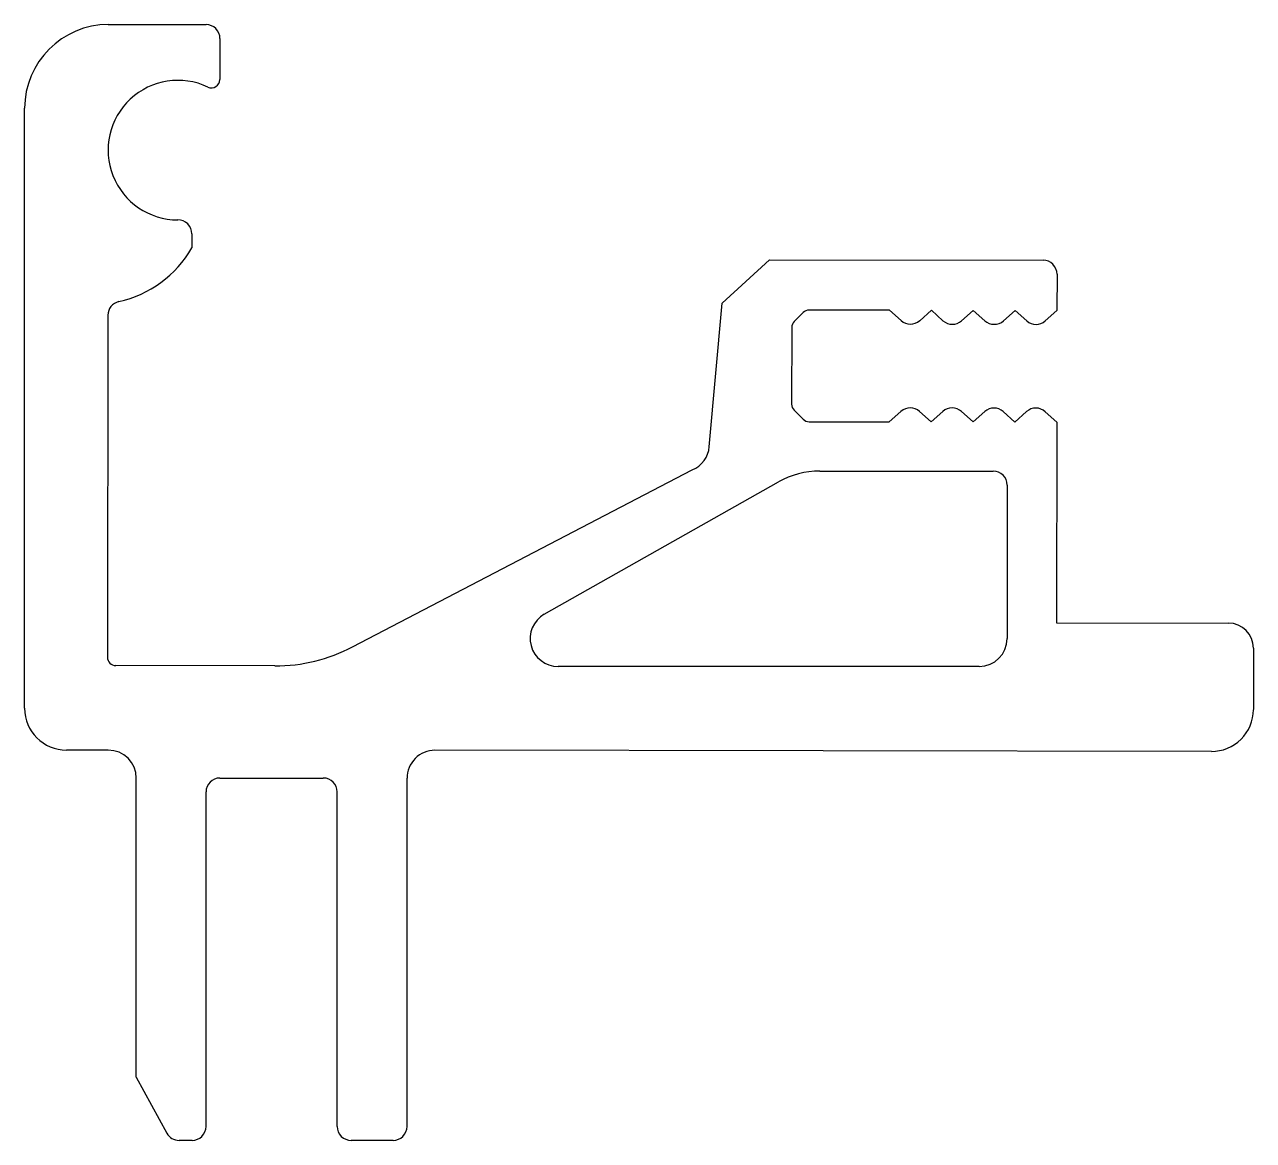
# Model space of a CAD drawing. Extents: x 858.5 to 902.5, y 573 to 613.
import ezdxf

# ---------------------------------------------------------------- set-up
doc = ezdxf.new("R2010")
doc.units = 0
doc.layers.get('0').update_dxf_attribs({"linetype": 'CONTINUOUS'})

msp = doc.modelspace()

# ---------------------------------------------------------------- linework, layer by layer
at = {"color": 7}
for p, q in [((861.462, 613.007), (864.962, 613.007)), ((865.461, 612.506), (865.459, 611.036)), ((858.462, 588.507), (858.462, 610.007)), ((864.451, 605.508), (864.45, 605.007)), ((883.453, 603.029), (885.149, 604.577)), ((885.149, 604.577), (894.949, 604.563)), ((895.448, 604.062), (895.447, 602.762)), ((882.992, 597.881), (883.453, 603.029)), ((886.359, 602.687), (886.034, 602.364)), ((889.447, 602.771), (886.571, 602.775)), ((889.863, 602.397), (889.447, 602.771)), ((890.947, 602.768), (890.529, 602.396)), ((891.363, 602.395), (890.947, 602.768)), ((892.447, 602.766), (892.029, 602.394)), ((892.863, 602.393), (892.447, 602.766)), ((893.947, 602.764), (893.529, 602.392)), ((894.363, 602.391), (893.947, 602.764)), ((895.447, 602.762), (895.029, 602.39)), ((861.446, 602.591), (861.428, 590.334)), ((885.946, 602.152), (885.942, 599.4)), ((886.029, 599.188), (886.353, 598.863)), ((886.565, 598.775), (889.441, 598.771)), ((889.441, 598.771), (889.858, 599.143)), ((890.525, 599.142), (890.941, 598.769)), ((890.941, 598.769), (891.358, 599.141)), ((892.025, 599.14), (892.441, 598.766)), ((892.441, 598.766), (892.858, 599.138)), ((893.525, 599.137), (893.941, 598.764)), ((893.941, 598.764), (894.358, 599.136)), ((895.025, 599.135), (895.441, 598.762)), ((895.441, 598.762), (895.43, 591.568)), ((870.209, 590.705), (882.382, 597.048)), ((886.948, 597.006), (893.162, 597.006)), ((877.081, 591.876), (885.472, 596.617)), ((893.662, 596.506), (893.662, 591.006)), ((895.43, 591.568), (901.586, 591.558)), ((902.485, 590.657), (902.482, 588.457)), ((867.428, 590.026), (861.728, 590.034)), ((892.662, 590.006), (877.573, 590.006)), ((861.462, 587.007), (859.962, 587.007)), ((900.979, 586.959), (873.163, 587)), ((862.462, 575.291), (862.462, 586.007)), ((865.462, 586.007), (869.162, 586.007)), ((872.162, 573.521), (872.162, 586)), ((864.962, 573.521), (864.962, 585.507)), ((869.662, 573.521), (869.662, 585.507)), ((862.462, 575.291), (863.559, 573.281)), ((864.462, 573.021), (863.998, 573.021)), ((871.662, 573.021), (870.162, 573.021))]:
    msp.add_line(p, q, dxfattribs=at)
for centre, radius, start, end in [((861.462, 610.007), 3, 90, 180), ((864.961, 612.507), 0.5, 359.9157, 89.9157), ((863.955, 608.508), 2.5, 64.5384, 269.9157), ((865.159, 611.036), 0.3, 244.5387, 359.9157), ((863.951, 605.508), 0.5, 359.9157, 89.9157), ((860.972, 606.984), 4, 282.5041, 330.3938), ((894.948, 604.063), 0.5, 359.9157, 89.9157), ((861.946, 602.59), 0.5, 102.503, 179.9157), ((886.57, 602.475), 0.3, 89.9157, 134.9157), ((886.246, 602.151), 0.3, 134.9157, 179.9157), ((890.197, 602.77), 0.5, 228.1053, 311.726), ((891.697, 602.767), 0.5, 228.1053, 311.726), ((893.197, 602.765), 0.5, 228.1053, 311.726), ((894.697, 602.763), 0.5, 228.1053, 311.726), ((886.242, 599.4), 0.3, 179.9157, 224.9157), ((890.191, 598.77), 0.5, 48.1053, 131.726), ((891.691, 598.767), 0.5, 48.1053, 131.726), ((893.191, 598.765), 0.5, 48.1053, 131.726), ((894.691, 598.763), 0.5, 48.1053, 131.726), ((886.565, 599.075), 0.3, 224.9157, 269.9157), ((881.996, 597.971), 1, 292.6629, 354.8803), ((886.948, 594.006), 3, 90, 119.4693), ((893.162, 596.506), 0.5, 0, 90), ((877.573, 591.006), 1, 119.4693, 270), ((901.585, 590.658), 0.9, 359.9157, 89.9157), ((892.662, 591.006), 1, 270, 360), ((867.437, 596.026), 6, 269.9157, 297.5243), ((861.728, 590.334), 0.3, 179.9157, 269.9157), ((859.962, 588.507), 1.5, 180, 270), ((900.982, 588.459), 1.5, 269.9157, 359.9162), ((861.462, 586.007), 1, 360, 90), ((873.162, 586), 1, 89.9157, 180), ((865.462, 585.507), 0.5, 90, 180), ((869.162, 585.507), 0.5, 360, 90), ((863.998, 573.521), 0.5, 208.6458, 270), ((864.462, 573.521), 0.5, 270, 360), ((870.162, 573.521), 0.5, 180, 270), ((871.662, 573.521), 0.5, 270, 360)]:
    msp.add_arc(centre, radius, start, end, dxfattribs=at)

doc.saveas('drawing.dxf')
